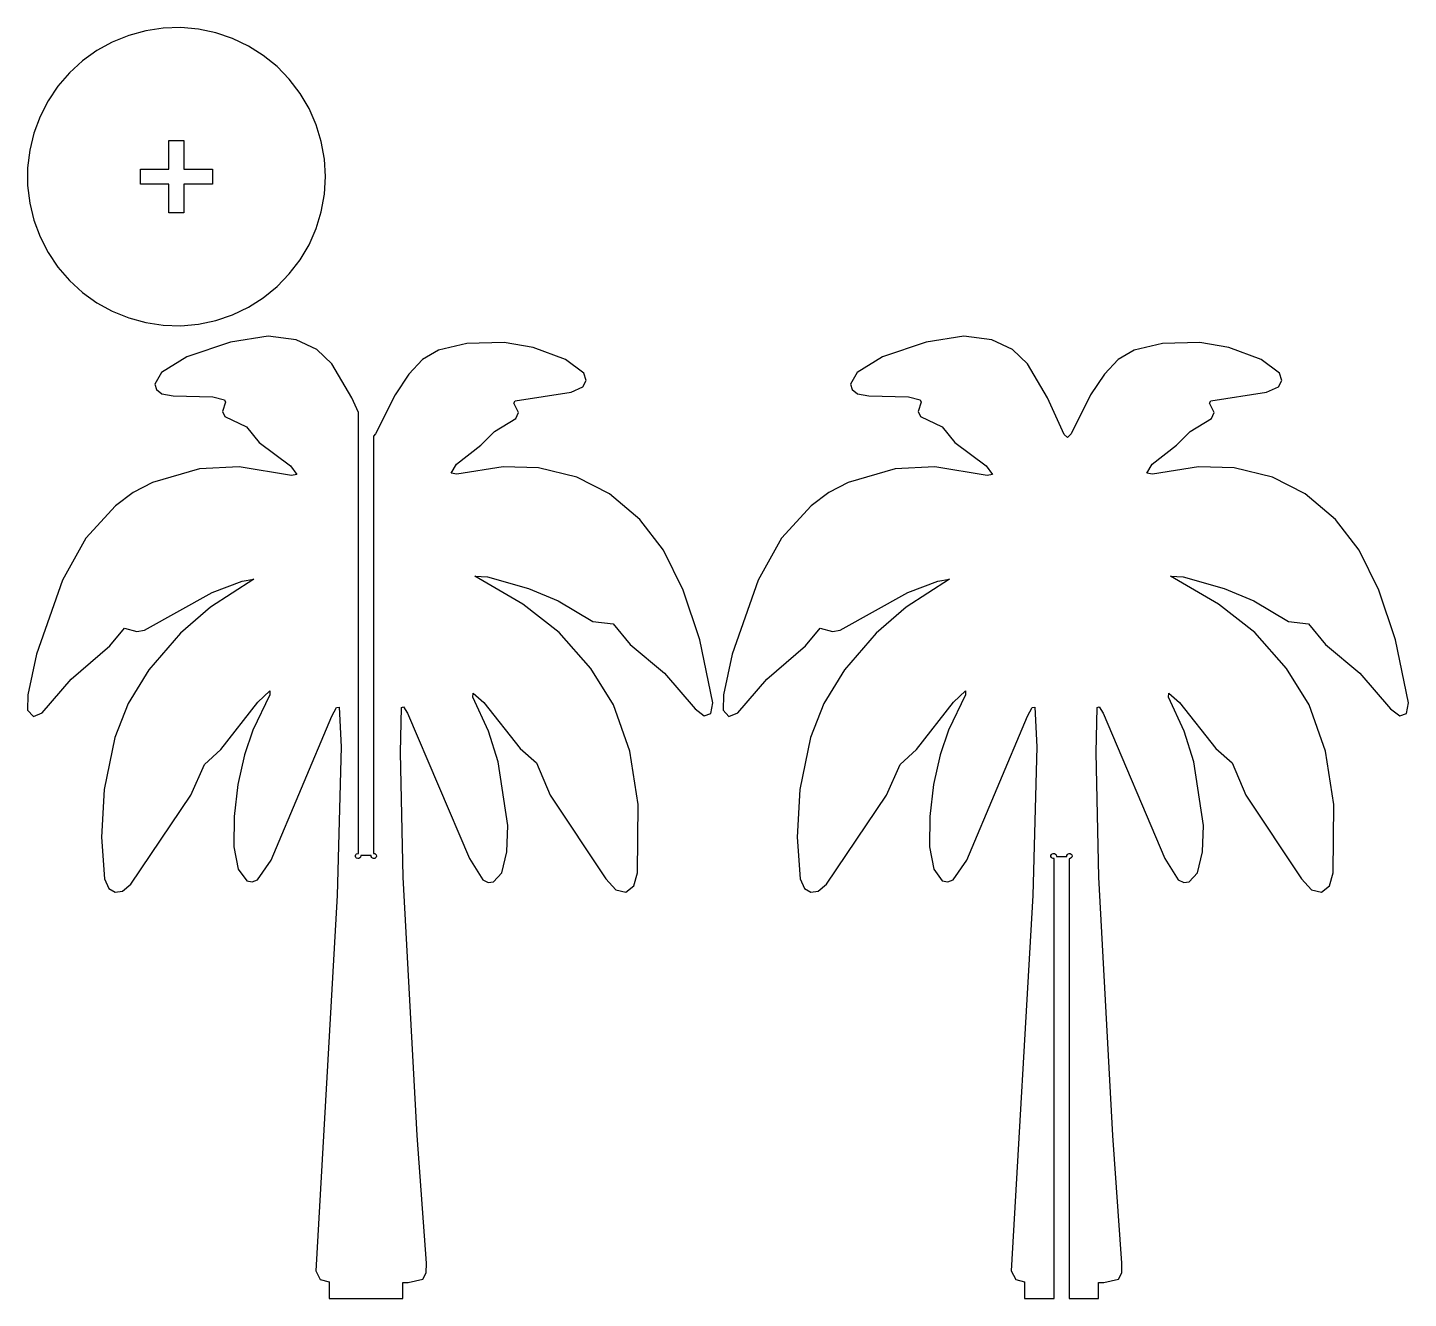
# Model space of a CAD drawing. Header units: millimetres. Extents: x 4 to 267, y 4 to 246.
import ezdxf

# ---------------------------------------------------------------- set-up
doc = ezdxf.new("R2010")
doc.units = ezdxf.units.MM
doc.layers.add('CUT', color=1, linetype='CONTINUOUS')

msp = doc.modelspace()

# ---------------------------------------------------------------- linework, layer by layer
at = {"layer": 'CUT'}
for points in [[(36.526, 189.48), (39.817, 190.172), (43.003, 191.249), (46.039, 192.696), (48.883, 194.491), (51.495, 196.61), (53.837, 199.023), (55.878, 201.696), (57.588, 204.592), (58.944, 207.67), (59.926, 210.886), (60.521, 214.196), (60.72, 217.554), (60.521, 220.911), (59.926, 224.221), (58.944, 227.437), (57.588, 230.515), (55.878, 233.411), (53.837, 236.084), (51.495, 238.497), (48.883, 240.616), (46.039, 242.411), (43.003, 243.858), (39.817, 244.935), (36.526, 245.628), (33.176, 245.926), (29.815, 245.827), (26.489, 245.33), (23.244, 244.444), (20.128, 243.18), (17.183, 241.556), (14.45, 239.595), (11.969, 237.325), (9.773, 234.778), (7.894, 231.988), (6.359, 228.996), (5.188, 225.844), (4.398, 222.575), (4, 219.235), (4, 215.872), (4.398, 212.533), (5.188, 209.263), (6.359, 206.111), (7.894, 203.119), (9.773, 200.329), (11.969, 197.782), (14.45, 195.512), (17.183, 193.551), (20.128, 191.928), (23.244, 190.664), (26.489, 189.777), (29.815, 189.281), (33.176, 189.181)], [(30.91, 216.129), (25.478, 216.129), (25.478, 218.979), (30.91, 218.979), (30.91, 224.411), (33.76, 224.411), (33.76, 218.979), (39.193, 218.979), (39.193, 216.129), (33.76, 216.129), (33.76, 210.696), (30.91, 210.696)], [(75.444, 7.003), (76.469, 7), (79.257, 7.679), (79.879, 8.886), (79.934, 10.694), (78.187, 35.012), (75.539, 84.198), (75.017, 107.933), (75.196, 116.519), (75.603, 116.587), (76.324, 115.419), (88.121, 87.737), (90.66, 83.711), (91.696, 83.184), (92.748, 83.279), (94.299, 85.034), (95.279, 89.027), (95.442, 93.998), (93.584, 106.116), (91.761, 111.999), (88.815, 118.45), (88.857, 119.233), (90.909, 117.416), (97.807, 108.699), (100.932, 105.951), (103.539, 99.803), (114.102, 83.868), (116.034, 81.772), (117.923, 81.323), (119.42, 82.521), (120.152, 85.046), (120.278, 98.015), (118.673, 108.171), (115.569, 116.977), (111.255, 123.89), (105.211, 130.764), (98.32, 136.176), (89.17, 141.516), (91.572, 141.361), (99.374, 139.168), (105.036, 136.777), (111.622, 132.844), (115.477, 132.45), (118.719, 128.491), (125.258, 123.015), (131.095, 116.259), (132.869, 114.929), (134.136, 115.319), (134.472, 117.372), (132, 129.353), (128.845, 138.801), (125.092, 146.469), (120.614, 152.302), (114.817, 157.196), (108.621, 160.321), (101.307, 162.145), (94.535, 162.325), (85.753, 160.886), (84.635, 161.109), (85.694, 162.841), (90.314, 166.454), (92.904, 169.062), (96.99, 171.485), (97.467, 172.648), (96.621, 174.447), (96.835, 174.905), (107.48, 176.538), (109.754, 177.511), (110.343, 178.726), (109.91, 180.12), (106.436, 182.775), (100.255, 185.052), (94.781, 185.955), (87.631, 185.775), (82.242, 184.509), (79.193, 182.712), (76.603, 179.978), (73.967, 175.987), (70.224, 168.573), (69.846, 168.177), (69.846, 88.727), (70.093, 88.702), (70.276, 88.596), (70.401, 88.425), (70.444, 88.218), (70.401, 88.012), (70.276, 87.841), (70.093, 87.735), (69.883, 87.713), (69.682, 87.778), (69.525, 87.92), (69.44, 88.113), (69.44, 88.308), (67.434, 88.308), (67.371, 88.012), (67.246, 87.841), (67.063, 87.735), (66.853, 87.713), (66.652, 87.778), (66.495, 87.92), (66.41, 88.113), (66.41, 88.324), (66.495, 88.517), (66.652, 88.658), (66.853, 88.724), (66.996, 88.709), (66.996, 172.659), (65.732, 175.425), (61.923, 181.941), (59.057, 184.662), (55.123, 186.511), (49.837, 187.181), (42.612, 186.061), (34.328, 183.282), (29.473, 180.256), (28.236, 178.023), (28.544, 177.023), (29.537, 176.235), (31.745, 175.797), (39.289, 175.617), (41.472, 175.054), (41.69, 174.602), (41.114, 172.837), (41.557, 171.894), (45.692, 169.907), (48.082, 166.924), (54.06, 162.513), (55.249, 160.855), (54.231, 160.652), (44.278, 162.326), (36.747, 161.91), (27.795, 159.347), (24.106, 157.394), (20.762, 154.882), (15.094, 148.744), (10.654, 140.749), (5.679, 126.652), (4.055, 118.911), (4, 115.967), (5.093, 114.778), (6.774, 115.458), (12.295, 121.863), (19.644, 128.257), (22.475, 131.623), (24.815, 130.985), (26.255, 131.188), (39.142, 138.379), (44.873, 140.553), (47.101, 140.929), (38.851, 135.579), (33.114, 130.636), (27.108, 123.691), (23.137, 117.266), (20.61, 110.786), (18.59, 100.902), (18.085, 91.776), (18.663, 83.866), (19.455, 82.061), (20.66, 81.327), (22.086, 81.552), (23.646, 82.836), (35.058, 99.82), (37.701, 105.663), (40.773, 108.484), (47.869, 117.525), (50.126, 119.647), (50.126, 118.903), (46.909, 112.145), (45.321, 107.453), (44.058, 101.842), (43.318, 95.745), (43.3, 89.968), (44.08, 85.707), (45.716, 83.464), (46.768, 83.272), (47.808, 83.707), (50.386, 87.447), (61.914, 114.845), (62.828, 116.463), (63.334, 116.575), (63.706, 108.976), (62.932, 80.686), (58.86, 9.249), (59.737, 7.607), (61.399, 7.167), (61.399, 4), (75.444, 4)], [(199.469, 87.728), (199.326, 87.713), (199.125, 87.778), (198.968, 87.92), (198.882, 88.113), (198.882, 88.324), (198.968, 88.517), (199.125, 88.658), (199.326, 88.724), (199.536, 88.702), (199.719, 88.596), (199.843, 88.425), (199.906, 88.128), (201.912, 88.128), (201.912, 88.324), (201.998, 88.517), (202.155, 88.658), (202.356, 88.724), (202.566, 88.702), (202.749, 88.596), (202.873, 88.425), (202.917, 88.218), (202.873, 88.012), (202.749, 87.841), (202.566, 87.735), (202.319, 87.709), (202.319, 4), (207.916, 4), (207.916, 7.003), (208.941, 7), (211.729, 7.679), (212.352, 8.886), (212.407, 10.694), (210.659, 35.012), (208.012, 84.198), (207.49, 107.933), (207.668, 116.519), (208.075, 116.587), (208.796, 115.419), (220.593, 87.737), (223.132, 83.711), (224.168, 83.184), (225.22, 83.279), (226.771, 85.034), (227.751, 89.027), (227.914, 93.998), (226.057, 106.116), (224.234, 111.999), (221.287, 118.45), (221.33, 119.233), (223.381, 117.416), (230.28, 108.699), (233.404, 105.951), (236.011, 99.803), (246.574, 83.868), (248.507, 81.772), (250.395, 81.323), (251.893, 82.521), (252.624, 85.046), (252.751, 98.015), (251.145, 108.171), (248.041, 116.977), (243.728, 123.89), (237.684, 130.764), (230.792, 136.176), (221.642, 141.516), (224.044, 141.361), (231.846, 139.168), (237.509, 136.777), (244.095, 132.844), (247.95, 132.45), (251.192, 128.491), (257.73, 123.015), (263.567, 116.259), (265.341, 114.929), (266.609, 115.319), (266.945, 117.372), (264.473, 129.353), (261.317, 138.801), (257.564, 146.469), (253.086, 152.302), (247.289, 157.196), (241.093, 160.321), (233.78, 162.145), (227.007, 162.325), (218.226, 160.886), (217.107, 161.109), (218.166, 162.841), (222.787, 166.454), (225.376, 169.062), (229.463, 171.485), (229.939, 172.648), (229.094, 174.447), (229.308, 174.905), (239.952, 176.538), (242.227, 177.511), (242.815, 178.726), (242.382, 180.12), (238.908, 182.775), (232.728, 185.052), (227.254, 185.955), (220.104, 185.775), (214.714, 184.509), (211.665, 182.712), (209.076, 179.978), (206.439, 175.987), (202.696, 168.573), (202.028, 167.873), (201.386, 168.467), (198.204, 175.425), (194.395, 181.941), (191.529, 184.662), (187.595, 186.511), (182.309, 187.181), (175.085, 186.061), (166.801, 183.282), (161.945, 180.256), (160.708, 178.023), (161.016, 177.023), (162.009, 176.235), (164.218, 175.797), (171.762, 175.617), (173.945, 175.054), (174.163, 174.602), (173.587, 172.837), (174.03, 171.894), (178.165, 169.907), (180.555, 166.924), (186.532, 162.513), (187.721, 160.855), (186.704, 160.652), (176.75, 162.326), (169.22, 161.91), (160.267, 159.347), (156.579, 157.394), (153.234, 154.882), (147.566, 148.744), (143.127, 140.749), (138.151, 126.652), (136.527, 118.911), (136.472, 115.967), (137.566, 114.778), (139.247, 115.458), (144.768, 121.863), (152.117, 128.257), (154.948, 131.623), (157.288, 130.985), (158.727, 131.188), (171.614, 138.379), (177.345, 140.553), (179.573, 140.929), (171.324, 135.579), (165.587, 130.636), (159.58, 123.691), (155.61, 117.266), (153.082, 110.786), (151.062, 100.902), (150.557, 91.776), (151.135, 83.866), (151.927, 82.061), (153.132, 81.327), (154.558, 81.552), (156.118, 82.836), (167.53, 99.82), (170.174, 105.663), (173.245, 108.484), (180.342, 117.525), (182.599, 119.647), (182.599, 118.903), (179.381, 112.145), (177.793, 107.453), (176.53, 101.842), (175.791, 95.745), (175.773, 89.968), (176.552, 85.707), (178.188, 83.464), (179.241, 83.272), (180.28, 83.707), (182.858, 87.447), (194.387, 114.845), (195.301, 116.463), (195.806, 116.575), (196.179, 108.976), (195.404, 80.686), (191.333, 9.249), (192.209, 7.607), (193.871, 7.167), (193.871, 4), (199.469, 4)]]:
    msp.add_lwpolyline(points, close=True, dxfattribs=at)

doc.saveas('drawing.dxf')
